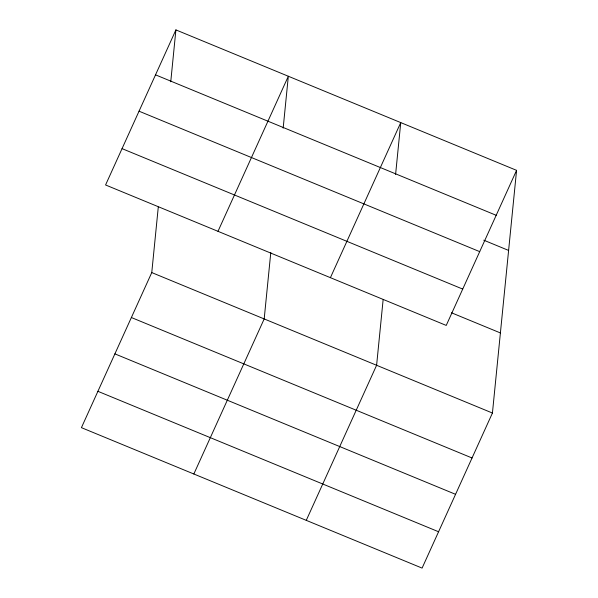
<?xml version="1.0" encoding="UTF-8"?>
<svg xmlns="http://www.w3.org/2000/svg" width="598" height="598" viewBox="0 0 598 598"><rect width="100%" height="100%" fill="white"/><g stroke="black" fill="none" stroke-linecap="round" stroke-linejoin="round"><path stroke-width="0.9" d="M516.575 170.348L446.235 325.424L105.569 184.969L175.909 29.9L516.575 170.348L492.431 413.031L422.091 568.1L81.425 427.652L151.765 272.576L158.283 207.058M170.751 81.769L175.909 29.9M270.797 252.491L264.189 318.928L193.842 473.997M283.168 128.122L288.333 76.245L217.986 231.321M383.124 299.755L376.605 365.273L306.266 520.35M395.592 174.467L400.75 122.597L330.41 277.666M155.525 74.847L496.19 215.295M483.73 240.172L508.614 250.435M139.035 111.191L479.701 251.638M122.052 148.633L462.717 289.081M451.497 312.784L500.399 332.944M151.765 272.576L492.431 413.031M131.373 317.523L472.046 457.978M114.891 353.867L455.556 494.314M97.908 391.309L438.573 531.757"/></g></svg>
